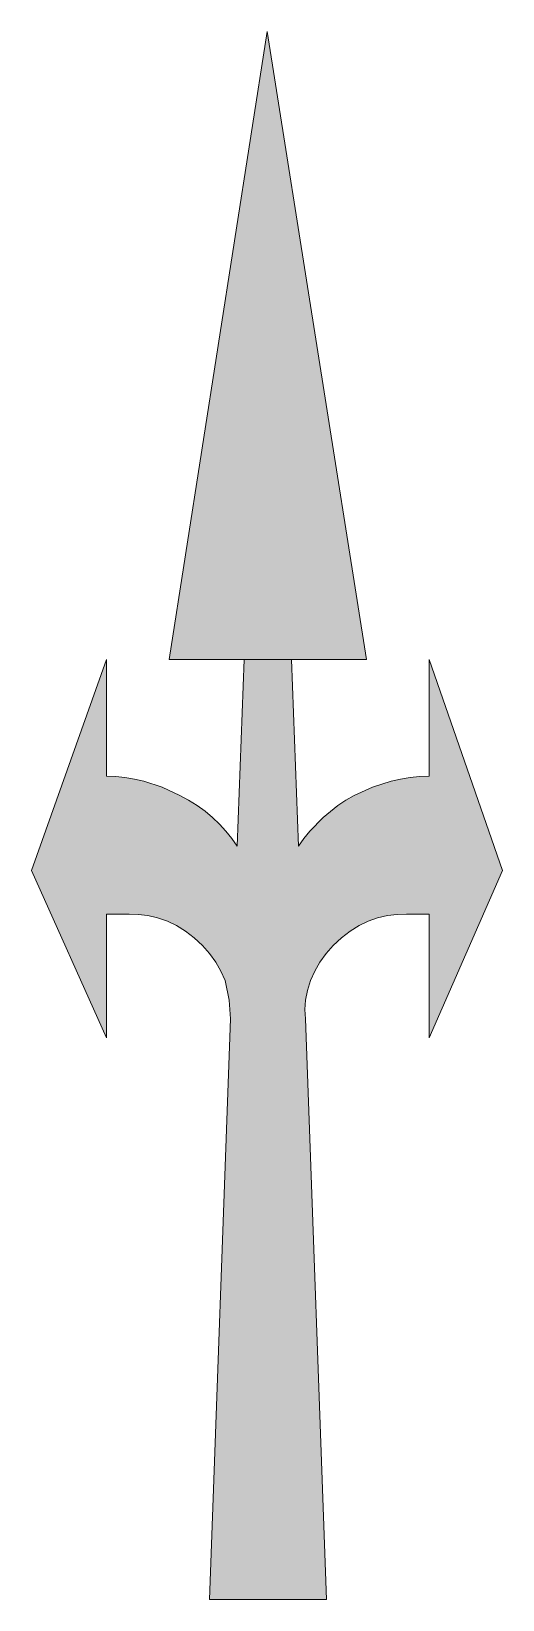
# Model space of a CAD drawing. Header units: metres. Extents: x 159 to 240, y 7 to 277.
import ezdxf

# ---------------------------------------------------------------- set-up
doc = ezdxf.new("R2010")
doc.units = ezdxf.units.M
doc.layers.add('FILL_WHITE_FFFFFF', color=7, linetype='Continuous', true_color=0xffffff)
doc.layers.add('STROKE_WHITE_FFFFFF', color=7, linetype='Continuous', true_color=0xffffff)

msp = doc.modelspace()

# ---------------------------------------------------------------- hatches: boundary and pattern name
at = {"layer": 'FILL_WHITE_FFFFFF', "true_color": 0xffffff}
h = msp.add_hatch(color=7, dxfattribs=at)
h.dxf.hatch_style = 1
h.paths.add_polyline_path([(209.25, 7.05), (189.15, 7.05), (192.75, 106.95), (192.69, 108.53), (192.52, 110.14), (191.85, 113.55), (191.11, 115.12), (190.24, 116.66), (189.19, 118.15), (187.95, 119.55), (186.55, 120.84), (185.06, 121.99), (183.52, 122.97), (181.95, 123.75), (180.2, 124.32), (178.54, 124.69), (176.93, 124.89), (175.35, 124.95), (171.45, 124.95), (171.45, 103.65), (158.55, 132.45), (171.45, 168.75), (171.45, 148.65), (173.04, 148.59), (174.64, 148.43), (176.25, 148.16), (177.86, 147.79), (181.03, 146.75), (184.05, 145.35), (185.58, 144.52), (187.03, 143.61), (188.4, 142.62), (189.67, 141.56), (190.87, 140.43), (191.98, 139.23), (193.01, 137.97), (193.95, 136.65), (195.15, 168.75), (182.25, 168.75), (199.05, 276.75), (216.15, 168.75), (203.25, 168.75), (204.45, 136.65), (205.39, 137.97), (206.41, 139.23), (208.69, 141.56), (211.24, 143.61), (212.62, 144.52), (214.05, 145.35), (217.2, 146.75), (220.39, 147.79), (222, 148.16), (223.63, 148.43), (225.28, 148.59), (226.95, 148.65), (226.95, 168.75), (239.55, 132.45), (226.95, 103.65), (226.95, 124.95), (223.05, 124.95), (221.43, 124.89), (219.75, 124.69), (218.07, 124.32), (216.45, 123.75), (214.88, 122.97), (213.34, 121.99), (211.85, 120.84), (210.45, 119.55), (209.21, 118.15), (208.16, 116.66), (207.29, 115.12), (206.55, 113.55), (205.99, 111.8), (205.65, 110.14), (205.54, 108.53), (205.65, 106.95), (209.25, 7.05)])

# ---------------------------------------------------------------- linework, layer by layer
at = {"layer": 'FILL_WHITE_FFFFFF', "lineweight": 0, "true_color": 0xffffff}
msp.add_lwpolyline([(209.25, 7.05), (189.15, 7.05), (192.75, 106.95), (192.69, 108.53), (192.52, 110.14), (191.85, 113.55), (191.11, 115.12), (190.24, 116.66), (189.19, 118.15), (187.95, 119.55), (186.55, 120.84), (185.06, 121.99), (183.52, 122.97), (181.95, 123.75), (180.2, 124.32), (178.54, 124.69), (176.93, 124.89), (175.35, 124.95), (171.45, 124.95), (171.45, 103.65), (158.55, 132.45), (171.45, 168.75), (171.45, 148.65), (173.04, 148.59), (174.64, 148.43), (176.25, 148.16), (177.86, 147.79), (181.03, 146.75), (184.05, 145.35), (185.58, 144.52), (187.03, 143.61), (188.4, 142.62), (189.67, 141.56), (190.87, 140.43), (191.98, 139.23), (193.01, 137.97), (193.95, 136.65), (195.15, 168.75), (182.25, 168.75), (199.05, 276.75), (216.15, 168.75), (203.25, 168.75), (204.45, 136.65), (205.39, 137.97), (206.41, 139.23), (208.69, 141.56), (211.24, 143.61), (212.62, 144.52), (214.05, 145.35), (217.2, 146.75), (220.39, 147.79), (222, 148.16), (223.63, 148.43), (225.28, 148.59), (226.95, 148.65), (226.95, 168.75), (239.55, 132.45), (226.95, 103.65), (226.95, 124.95), (223.05, 124.95), (221.43, 124.89), (219.75, 124.69), (218.07, 124.32), (216.45, 123.75), (214.88, 122.97), (213.34, 121.99), (211.85, 120.84), (210.45, 119.55), (209.21, 118.15), (208.16, 116.66), (207.29, 115.12), (206.55, 113.55), (205.99, 111.8), (205.65, 110.14), (205.54, 108.53), (205.65, 106.95)], close=True, dxfattribs=at)
at = {"layer": 'STROKE_WHITE_FFFFFF', "lineweight": 0, "true_color": 0xffffff}
msp.add_lwpolyline([(206.85, 168.75), (193.95, 168.75)], dxfattribs=at)

doc.saveas('drawing.dxf')
